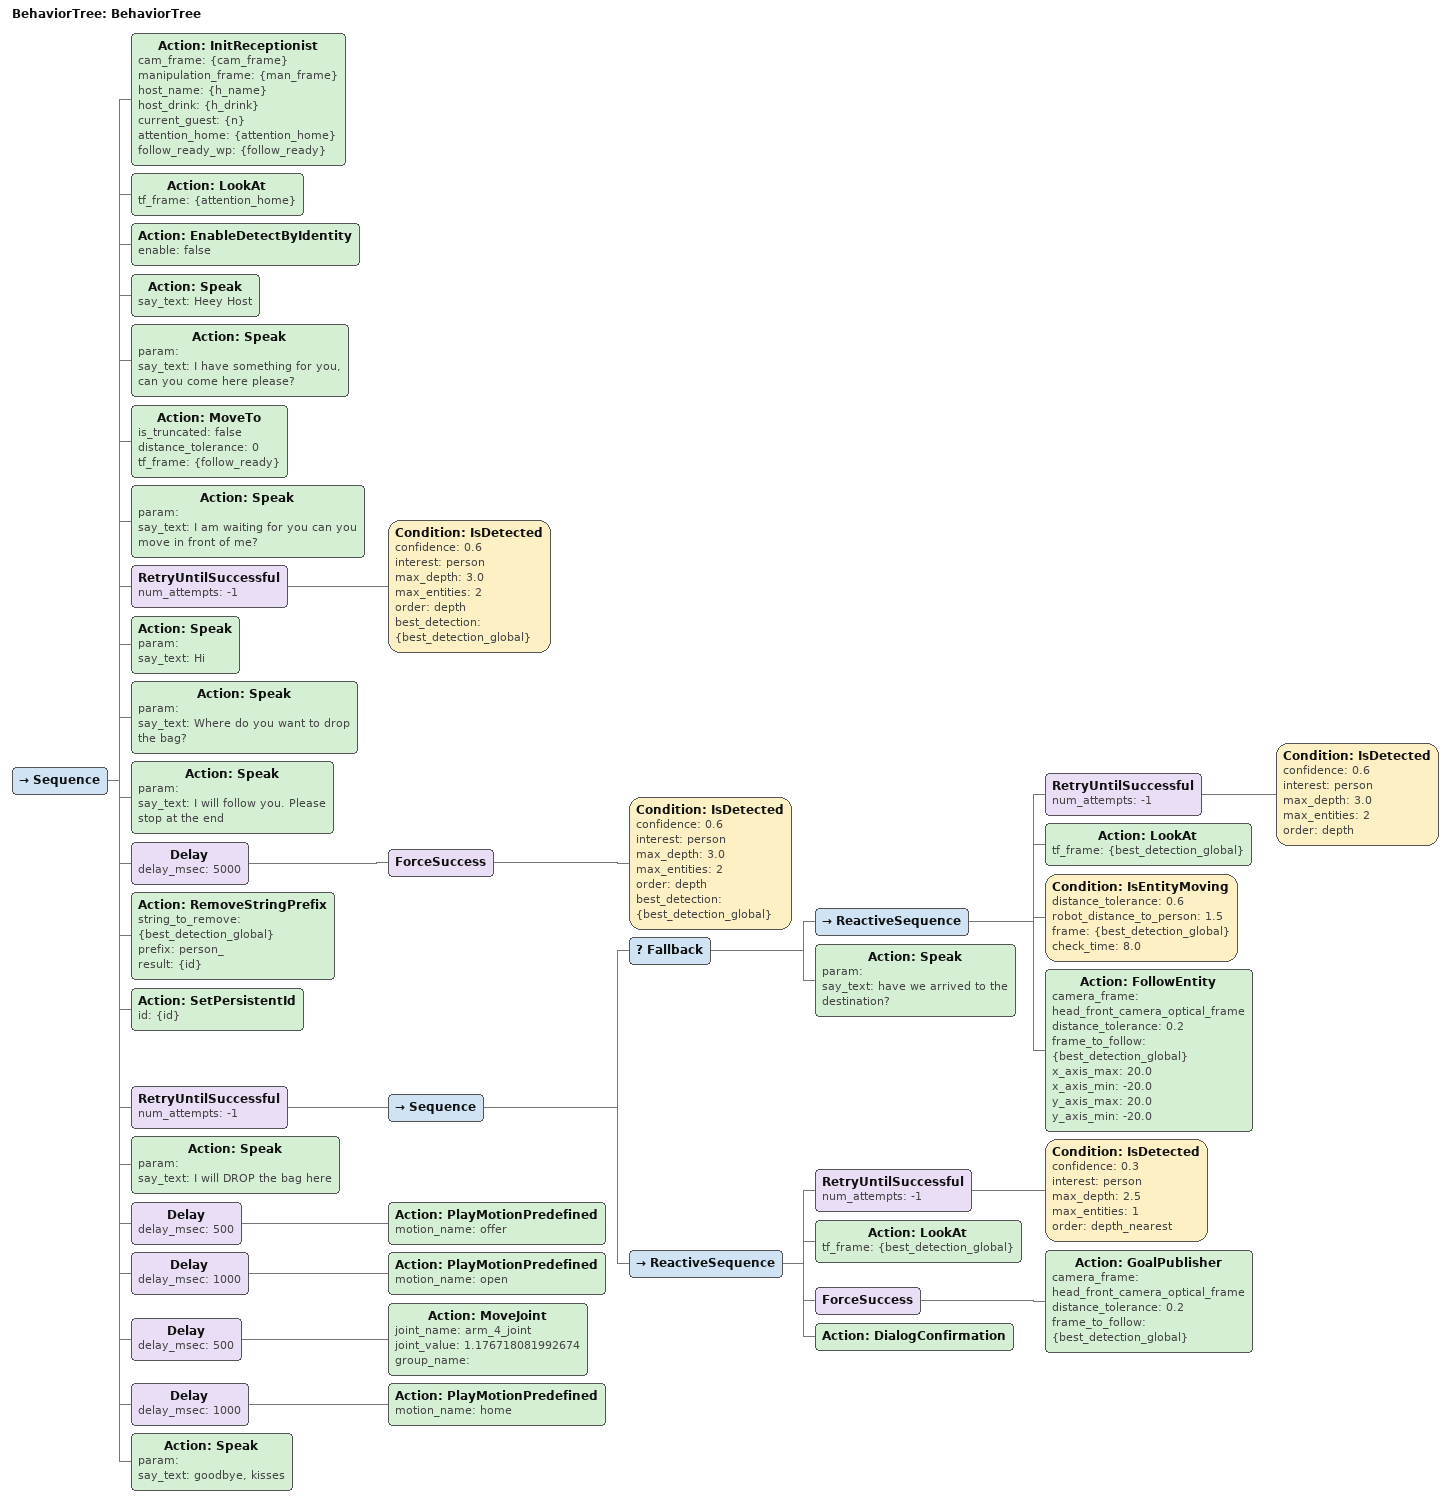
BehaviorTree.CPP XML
<root main_tree_to_execute="BehaviorTree">
    <BehaviorTree ID="BehaviorTree">
        <Sequence>
            <Action ID="InitReceptionist" cam_frame="{cam_frame}"
                                          manipulation_frame="{man_frame}"
                                          host_name="{h_name}"
                                          host_drink="{h_drink}"
                                          current_guest="{n}"
                                          attention_home="{attention_home}"
                                          follow_ready_wp="{follow_ready}"
                                          />

            <Action ID="LookAt" tf_frame="{attention_home}"/>
            <Action ID="EnableDetectByIdentity" enable="false"/>
            <Action ID="Speak" say_text="Heey Host "/>
            <Action ID="Speak" param="" say_text="I have something for you, can you come here please?"/>
            <Action ID="MoveTo" is_truncated="false" distance_tolerance="0" tf_frame="{follow_ready}"/>
            <Action ID="Speak" param="" say_text="I am waiting for you can you move in front of me?"/>
            <RetryUntilSuccessful num_attempts="-1">
                <Condition ID="IsDetected"
                    confidence="0.6"
                    interest="person"
                    max_depth="3.0"
                    max_entities="2"
                    order="depth"
                    best_detection="{best_detection_global}"/>
            </RetryUntilSuccessful>
            <Action ID="Speak" param="" say_text="Hi "/>
            <Action ID="Speak" param="" say_text="Where do you want to drop the bag?"/>
            <Action ID="Speak" param="" say_text="I will follow you. Please stop at the end "/>
            <Delay delay_msec="5000">
                <ForceSuccess>
                  <Condition ID="IsDetected"
                    confidence="0.6"
                    interest="person"
                    max_depth="3.0"
                    max_entities="2"
                    order="depth"
                    best_detection="{best_detection_global}"/>
                </ForceSuccess>
            </Delay>
            <Action ID="RemoveStringPrefix" string_to_remove="{best_detection_global}" prefix="person_" result="{id}"/>
            <Action ID="SetPersistentId" id="{id}"/>
            <RetryUntilSuccessful num_attempts="-1">
                <Sequence>
                    <Fallback>
                        <ReactiveSequence>
                            <RetryUntilSuccessful num_attempts="-1">
                                <Condition ID="IsDetected"
                                                        confidence="0.6"
                                                        interest="person"
                                                        max_depth="3.0"
                                                        max_entities="2"
                                                        order="depth"/>
                            </RetryUntilSuccessful>
                            <Action ID="LookAt" tf_frame="{best_detection_global}"/>

                            <Condition ID="IsEntityMoving" distance_tolerance="0.6"
                                                        robot_distance_to_person="1.5"
                                                        frame="{best_detection_global}"
                                                        check_time="8.0"/>
                            <Action ID="FollowEntity" camera_frame="head_front_camera_optical_frame"
                                                    distance_tolerance="0.2"
                                                    frame_to_follow="{best_detection_global}"
                                                    x_axis_max="20.0"
                                                    x_axis_min="-20.0"
                                                    y_axis_max="20.0"
                                                    y_axis_min="-20.0"/>
                        </ReactiveSequence>
                        <Action ID="Speak" param="" say_text="have we arrived to the destination?"/>
                    </Fallback>
                    <ReactiveSequence>
                        <RetryUntilSuccessful num_attempts="-1">
                            <Condition ID="IsDetected"
                                                        confidence="0.3"
                                                        interest="person"
                                                        max_depth="2.5"
                                                        max_entities="1"
                                                        order="depth_nearest"/>
                        </RetryUntilSuccessful>
                        <Action ID="LookAt" tf_frame="{best_detection_global}"/>
                        <ForceSuccess>
                            <Action ID="GoalPublisher"
                            camera_frame="head_front_camera_optical_frame"
                            distance_tolerance="0.2"
                            frame_to_follow="{best_detection_global}"/>
                        </ForceSuccess>
                        <Action ID="DialogConfirmation"/>
                    </ReactiveSequence>
                </Sequence>
            </RetryUntilSuccessful>
            <Action ID="Speak" param="" say_text="I will DROP the bag here"/>
            <Delay delay_msec="500">
                <Action ID="PlayMotionPredefined" motion_name="offer"/>
            </Delay>
            <Delay delay_msec="1000">
                <Action ID="PlayMotionPredefined" motion_name="open"/>
            </Delay>
            <Delay delay_msec="500">
                <Action ID="MoveJoint" joint_name="arm_4_joint" joint_value="1.176718081992674" group_name=""/>
            </Delay>
            <Delay delay_msec="1000">
                <Action ID="PlayMotionPredefined" motion_name="home"/>
            </Delay>
            <Action ID="Speak" param="" say_text="goodbye, kisses"/>
        </Sequence>
    </BehaviorTree>
</root>
